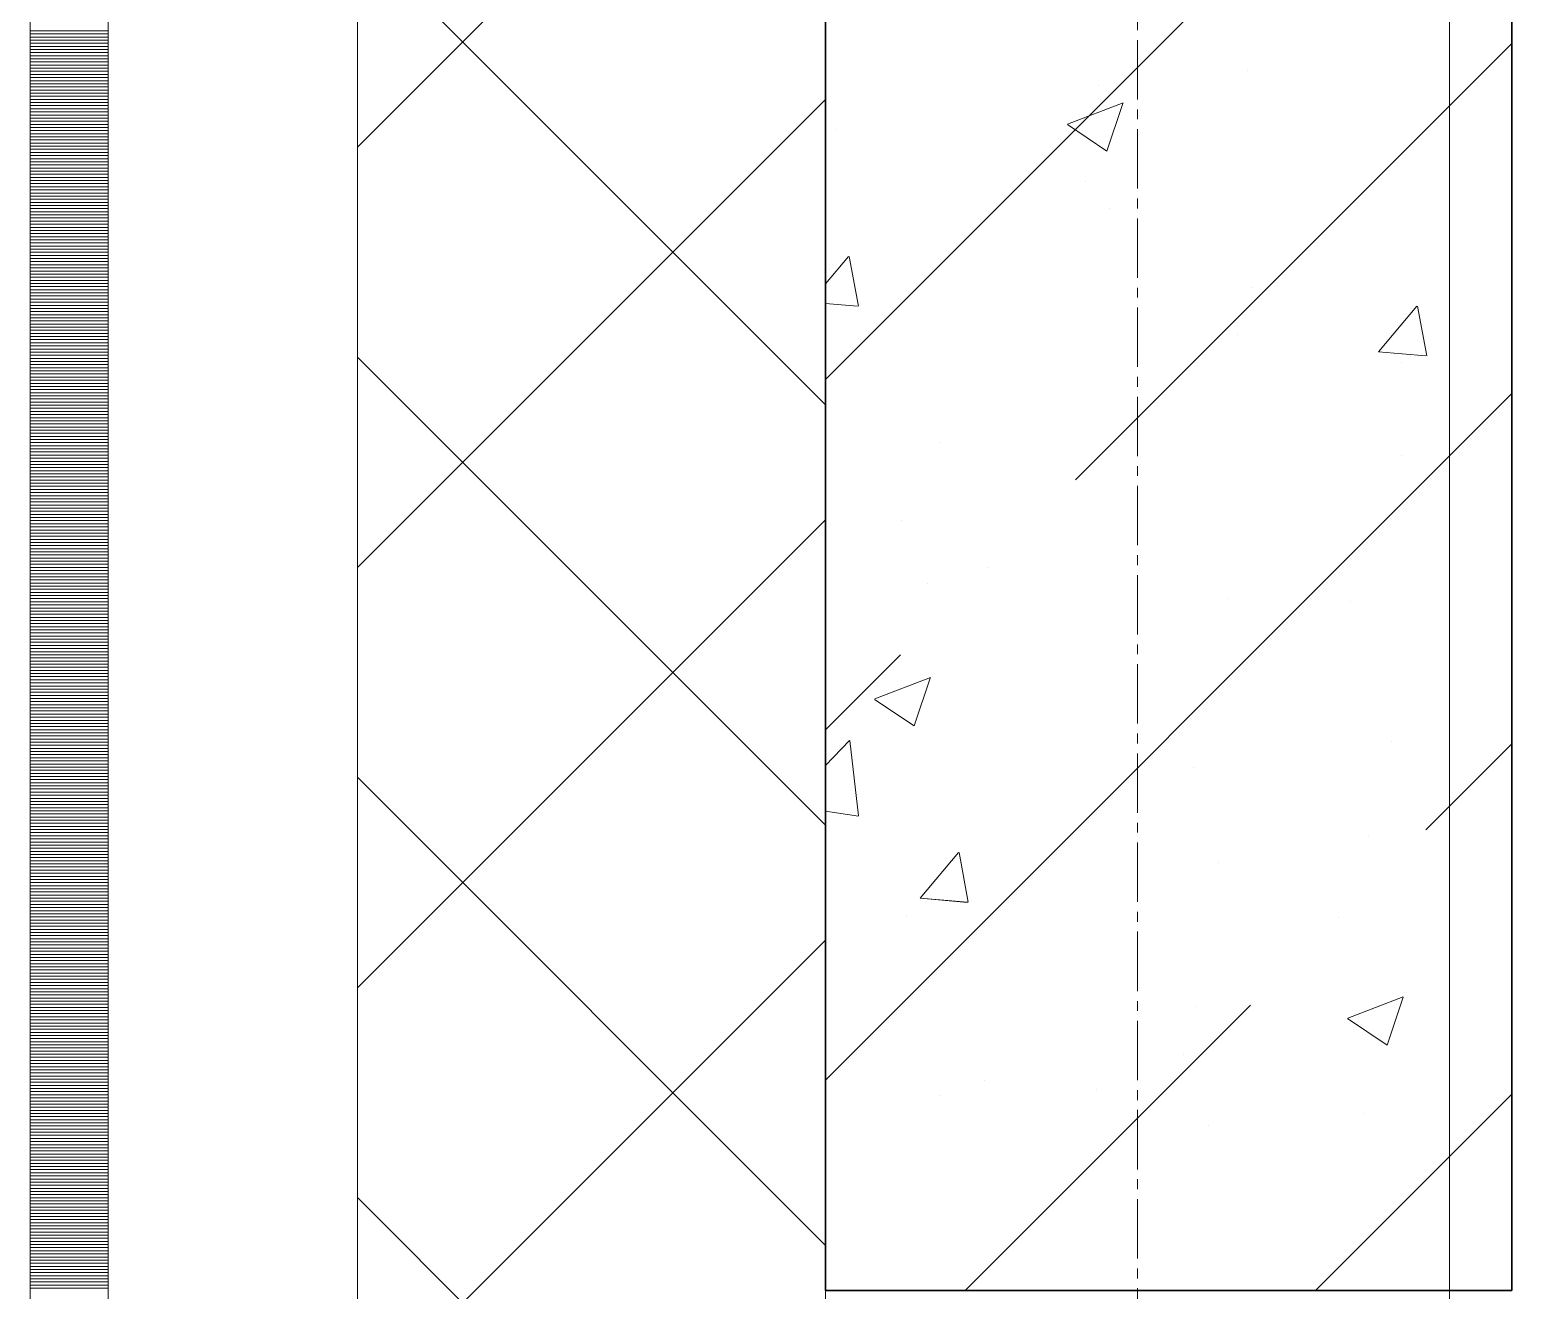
# Model space of a CAD drawing. Header units: millimetres. Extents: x 470010 to 1231400, y -134005 to 421770.
# Drawn here: x 672518.6 to 673000, y -34911.4 to -34507.3 of the extents above; entities that cross this region are included whole.
import ezdxf
from ezdxf.enums import TextEntityAlignment as Align

# ---------------------------------------------------------------- set-up
doc = ezdxf.new("R2010")
doc.units = ezdxf.units.MM
for name, pattern in [('CENTER2', [28.575, 19.05, -3.175, 3.175, -3.175]), ('DASHED', [19.05, 12.7, -6.35]), ('HIDDEN2', [4.7625, 3.175, -1.5875])]:
    doc.linetypes.add(name, pattern=pattern)
doc.layers.get('Defpoints').update_dxf_attribs({"color": 140})
doc.layers.add('АР_Делит', color=120, linetype='Continuous', lineweight=0, plot=False)
for name, color, linetype, lineweight in [('АР_Колонны', 70, 'Continuous', 30), ('АР_Стены ЖБ', 7, 'Continuous', 35), ('АР_Стены ПЕНОблок', 52, 'Continuous', 20), ('АР_Тонкая', 254, 'Continuous', 5), ('АР_Утеплитель', 31, 'Continuous', 0), ('АР_Штриховка', 8, 'Continuous', 0)]:
    doc.layers.add(name, color=color, linetype=linetype, lineweight=lineweight)
doc.layers.add('РД_Оси_100', color=7, linetype='Continuous', lineweight=0, true_color=0x525252)
doc.styles.add('style1', font='ARIALN.TTF')

# ---------------------------------------------------------------- blocks, each defined once
blk = doc.blocks.new('СОШ_2200_АР_ОСИ_М100_28.05.24')
at = {"layer": 'АР_Делит', "color": 251, "linetype": 'DASHED', "true_color": 0x636466}
blk.add_lwpolyline([(114955, 135155), (114955, -355), (93595.036, -355), (93595.036, 13855), (94145, 13855), (94145, 68320), (66055, 68320), (66055, 13857.73), (83455, 13857.73), (83455, -355), (45245, -355), (45245, 13145), (44695, 13145), (44695, 26755), (45245, 26755), (45245, 68320), (20455, 68320), (20455, 26755), (27955, 26755), (27955, 13145), (-355, 13145), (-355, 100855)], dxfattribs=at)
at = {"layer": 'РД_Оси_100', "color": 251, "linetype": 'CENTER2', "true_color": 0x636466}
blk.add_line((0, -6155), (0, 139938.679), dxfattribs=at)
blk = doc.blocks.new('A$C9108343f')
at = {"layer": 'АР_Колонны', "color": 18, "linetype": 'HIDDEN2', "lineweight": 25, "true_color": 0x000000}
for p, q in [((7054.96, 65455), (7054.96, 66355)), ((7274.96, 66355), (7274.96, 65455)), ((7274.96, 65455), (7054.96, 65455))]:
    blk.add_line(p, q, dxfattribs=at)
at = {"layer": 'АР_Колонны', "color": 18, "linetype": 'Continuous', "lineweight": 15, "true_color": 0x000000}
for p, q in [((7054.96, 66355), (7054.96, 65455)), ((7054.96, 66355), (7054.96, 65455)), ((7274.96, 65455), (7274.96, 66355)), ((7274.96, 65455), (7274.96, 66355)), ((7054.96, 65455), (7274.96, 65455)), ((7054.96, 65455), (7274.96, 65455))]:
    blk.add_line(p, q, dxfattribs=at)
at = {"layer": 'АР_Стены ЖБ', "color": 18, "linetype": 'Continuous', "lineweight": 30, "true_color": 0x000000}
for p, q in [((7054.96, 66355), (7054.96, 65455)), ((7274.96, 65455), (7274.96, 66355)), ((7054.96, 65455), (7274.96, 65455))]:
    blk.add_line(p, q, dxfattribs=at)
at = {"layer": 'АР_Стены ПЕНОблок', "color": 18, "linetype": 'Continuous', "lineweight": 20, "true_color": 0x000000}
for p, q in [((7054.96, 97555), (7054.96, 21355)), ((7254.96, 21355), (7254.96, 97555))]:
    blk.add_line(p, q, dxfattribs=at)
at = {"layer": 'АР_Тонкая', "color": 18, "linetype": 'Continuous', "lineweight": 5, "true_color": 0x000000}
for p, q in [((6799.96, 97555), (6799.96, 21355)), ((6824.96, 97555), (6824.96, 21355)), ((6824.96, 21355), (6824.96, 97555)), ((6904.96, 21355), (6904.96, 97555))]:
    blk.add_line(p, q, dxfattribs=at)
at = {"layer": 'АР_Утеплитель', "color": 18, "linetype": 'Continuous', "lineweight": 0, "true_color": 0x000000}
for p, q in [((6904.96, 97555), (6904.96, 21355)), ((7054.96, 21355), (7054.96, 97555))]:
    blk.add_line(p, q, dxfattribs=at)
at = {"layer": 'АР_Штриховка', "color": 18, "linetype": 'Continuous', "lineweight": 0, "true_color": 0x000000}
for p, q in [((6904.96, 65821.46), (7054.96, 65971.46)), ((7054.96, 65738.89), (6904.96, 65888.89)), ((6799.96, 65858.75), (6824.96, 65858.75)), ((6799.96, 65857.75), (6824.96, 65857.75)), ((6799.96, 65856.75), (6824.96, 65856.75)), ((6799.96, 65855.75), (6824.96, 65855.75)), ((6799.96, 65854.75), (6824.96, 65854.75)), ((6799.96, 65853.75), (6824.96, 65853.75)), ((6799.96, 65852.75), (6824.96, 65852.75)), ((6799.96, 65851.75), (6824.96, 65851.75)), ((6799.96, 65850.75), (6824.96, 65850.75)), ((6799.96, 65849.75), (6824.96, 65849.75)), ((6799.96, 65848.75), (6824.96, 65848.75)), ((6799.96, 65847.75), (6824.96, 65847.75)), ((6799.96, 65846.75), (6824.96, 65846.75)), ((6799.96, 65845.75), (6824.96, 65845.75)), ((6799.96, 65844.75), (6824.96, 65844.75)), ((6799.96, 65843.75), (6824.96, 65843.75)), ((6799.96, 65842.75), (6824.96, 65842.75)), ((7190.17, 65845.99), (7190.17, 65845.99)), ((6799.96, 65841.75), (6824.96, 65841.75)), ((6799.96, 65840.75), (6824.96, 65840.75)), ((6799.96, 65839.75), (6824.96, 65839.75)), ((6799.96, 65838.75), (6824.96, 65838.75)), ((6799.96, 65837.75), (6824.96, 65837.75)), ((7142.56, 65841.18), (7142.56, 65841.18)), ((6799.96, 65836.75), (6824.96, 65836.75)), ((6799.96, 65835.75), (6824.96, 65835.75)), ((6799.96, 65834.75), (6824.96, 65834.75)), ((6799.96, 65833.75), (6824.96, 65833.75)), ((6799.96, 65832.75), (6824.96, 65832.75)), ((6904.96, 65686.76), (7054.96, 65836.76)), ((7132.59, 65828.81), (7150.37, 65835.63)), ((7145.17, 65820.13), (7150.32, 65835.48)), ((6799.96, 65831.75), (6824.96, 65831.75)), ((6799.96, 65830.75), (6824.96, 65830.75)), ((6799.96, 65829.75), (6824.96, 65829.75)), ((6799.96, 65828.75), (6824.96, 65828.75)), ((6799.96, 65827.75), (6824.96, 65827.75)), ((7132.52, 65828.66), (7145.16, 65820.14)), ((6799.96, 65826.75), (6824.96, 65826.75)), ((6799.96, 65825.75), (6824.96, 65825.75)), ((6799.96, 65824.75), (6824.96, 65824.75)), ((6799.96, 65823.75), (6824.96, 65823.75)), ((7058.25, 65826.95), (7058.25, 65826.95)), ((6799.96, 65822.75), (6824.96, 65822.75)), ((6799.96, 65821.75), (6824.96, 65821.75)), ((6799.96, 65820.75), (6824.96, 65820.75)), ((6799.96, 65819.75), (6824.96, 65819.75)), ((6799.96, 65818.75), (6824.96, 65818.75)), ((6799.96, 65817.75), (6824.96, 65817.75)), ((6799.96, 65816.75), (6824.96, 65816.75)), ((6799.96, 65815.75), (6824.96, 65815.75)), ((6799.96, 65814.75), (6824.96, 65814.75)), ((6799.96, 65813.75), (6824.96, 65813.75)), ((6799.96, 65812.75), (6824.96, 65812.75)), ((6799.96, 65811.75), (6824.96, 65811.75)), ((6799.96, 65810.75), (6824.96, 65810.75)), ((6799.96, 65809.75), (6824.96, 65809.75)), ((6799.96, 65808.75), (6824.96, 65808.75)), ((7138.23, 65810.57), (7138.23, 65810.57)), ((6799.96, 65807.75), (6824.96, 65807.75)), ((6799.96, 65806.75), (6824.96, 65806.75)), ((6799.96, 65805.75), (6824.96, 65805.75)), ((6799.96, 65804.75), (6824.96, 65804.75)), ((6799.96, 65803.75), (6824.96, 65803.75)), ((6799.96, 65802.75), (6824.96, 65802.75)), ((6799.96, 65801.75), (6824.96, 65801.75)), ((6799.96, 65800.75), (6824.96, 65800.75)), ((6799.96, 65799.75), (6824.96, 65799.75)), ((6799.96, 65798.75), (6824.96, 65798.75)), ((7146.1, 65801.83), (7146.1, 65801.83)), ((6799.96, 65797.75), (6824.96, 65797.75)), ((6799.96, 65796.75), (6824.96, 65796.75)), ((6799.96, 65795.75), (6824.96, 65795.75)), ((6799.96, 65794.75), (6824.96, 65794.75)), ((6799.96, 65793.75), (6824.96, 65793.75)), ((6799.96, 65792.75), (6824.96, 65792.75)), ((6799.96, 65791.75), (6824.96, 65791.75)), ((6799.96, 65790.75), (6824.96, 65790.75)), ((6799.96, 65789.75), (6824.96, 65789.75)), ((6799.96, 65788.75), (6824.96, 65788.75)), ((6799.96, 65787.75), (6824.96, 65787.75)), ((6799.96, 65786.75), (6824.96, 65786.75)), ((6799.96, 65785.75), (6824.96, 65785.75)), ((6799.96, 65784.75), (6824.96, 65784.75)), ((7054.96, 65777.61), (7062.34, 65786.41)), ((7065.5, 65770.52), (7062.57, 65786.44)), ((6799.96, 65783.75), (6824.96, 65783.75)), ((6799.96, 65782.75), (6824.96, 65782.75)), ((6799.96, 65781.75), (6824.96, 65781.75)), ((6799.96, 65780.75), (6824.96, 65780.75)), ((6799.96, 65779.75), (6824.96, 65779.75)), ((7056.19, 65782.18), (7056.19, 65782.18)), ((6799.96, 65778.75), (6824.96, 65778.75)), ((6799.96, 65777.75), (6824.96, 65777.75)), ((6799.96, 65776.75), (6824.96, 65776.75)), ((6799.96, 65775.75), (6824.96, 65775.75)), ((6799.96, 65774.75), (6824.96, 65774.75)), ((7191.78, 65776.45), (7191.78, 65776.45)), ((6799.96, 65773.75), (6824.96, 65773.75)), ((6799.96, 65772.75), (6824.96, 65772.75)), ((6799.96, 65771.75), (6824.96, 65771.75)), ((6799.96, 65770.75), (6824.96, 65770.75)), ((7054.96, 65771.38), (7065.27, 65770.48)), ((7232.27, 65755.87), (7244.52, 65770.47)), ((7247.69, 65754.58), (7244.75, 65770.5)), ((6799.96, 65769.75), (6824.96, 65769.75)), ((6799.96, 65768.75), (6824.96, 65768.75)), ((6799.96, 65767.75), (6824.96, 65767.75)), ((6799.96, 65766.75), (6824.96, 65766.75)), ((6799.96, 65765.75), (6824.96, 65765.75)), ((6799.96, 65764.75), (6824.96, 65764.75)), ((6799.96, 65763.75), (6824.96, 65763.75)), ((6799.96, 65762.75), (6824.96, 65762.75)), ((6799.96, 65761.75), (6824.96, 65761.75)), ((6799.96, 65760.75), (6824.96, 65760.75)), ((7187.08, 65761.44), (7187.08, 65761.44)), ((6799.96, 65759.75), (6824.96, 65759.75)), ((6799.96, 65758.75), (6824.96, 65758.75)), ((6799.96, 65757.75), (6824.96, 65757.75)), ((6799.96, 65756.75), (6824.96, 65756.75)), ((6799.96, 65755.75), (6824.96, 65755.75)), ((7232.27, 65755.87), (7247.46, 65754.54)), ((6799.96, 65754.75), (6824.96, 65754.75)), ((6799.96, 65753.75), (6824.96, 65753.75)), ((6799.96, 65752.75), (6824.96, 65752.75)), ((6799.96, 65751.75), (6824.96, 65751.75)), ((6799.96, 65750.75), (6824.96, 65750.75)), ((7054.96, 65604.19), (6904.96, 65754.19)), ((7239.57, 65752.29), (7239.57, 65752.29)), ((6799.96, 65749.75), (6824.96, 65749.75)), ((6799.96, 65748.75), (6824.96, 65748.75)), ((6799.96, 65747.75), (6824.96, 65747.75)), ((6799.96, 65746.75), (6824.96, 65746.75)), ((6799.96, 65745.75), (6824.96, 65745.75)), ((6799.96, 65744.75), (6824.96, 65744.75)), ((6799.96, 65743.75), (6824.96, 65743.75)), ((6799.96, 65742.75), (6824.96, 65742.75)), ((6799.96, 65741.75), (6824.96, 65741.75)), ((7055.16, 65742.4), (7055.16, 65742.4)), ((6799.96, 65740.75), (6824.96, 65740.75)), ((6799.96, 65739.75), (6824.96, 65739.75)), ((6799.96, 65738.75), (6824.96, 65738.75)), ((6799.96, 65737.75), (6824.96, 65737.75)), ((6799.96, 65736.75), (6824.96, 65736.75)), ((6799.96, 65735.75), (6824.96, 65735.75)), ((6799.96, 65734.75), (6824.96, 65734.75)), ((6799.96, 65733.75), (6824.96, 65733.75)), ((6799.96, 65732.75), (6824.96, 65732.75)), ((6799.96, 65731.75), (6824.96, 65731.75)), ((6799.96, 65730.75), (6824.96, 65730.75)), ((6799.96, 65729.75), (6824.96, 65729.75)), ((6799.96, 65728.75), (6824.96, 65728.75)), ((6799.96, 65727.75), (6824.96, 65727.75)), ((6799.96, 65726.75), (6824.96, 65726.75)), ((7091.44, 65726.86), (7091.44, 65726.86)), ((6799.96, 65725.75), (6824.96, 65725.75)), ((6799.96, 65724.75), (6824.96, 65724.75)), ((6799.96, 65723.75), (6824.96, 65723.75)), ((6799.96, 65722.75), (6824.96, 65722.75)), ((6799.96, 65721.75), (6824.96, 65721.75)), ((7239.69, 65722.76), (7239.69, 65722.76)), ((6799.96, 65720.75), (6824.96, 65720.75)), ((6799.96, 65719.75), (6824.96, 65719.75)), ((6799.96, 65718.75), (6824.96, 65718.75)), ((6799.96, 65717.75), (6824.96, 65717.75)), ((6799.96, 65716.75), (6824.96, 65716.75)), ((6799.96, 65715.75), (6824.96, 65715.75)), ((6799.96, 65714.75), (6824.96, 65714.75)), ((6799.96, 65713.75), (6824.96, 65713.75)), ((6799.96, 65712.75), (6824.96, 65712.75)), ((6799.96, 65711.75), (6824.96, 65711.75)), ((6799.96, 65710.75), (6824.96, 65710.75)), ((6799.96, 65709.75), (6824.96, 65709.75)), ((6799.96, 65708.75), (6824.96, 65708.75)), ((6799.96, 65707.75), (6824.96, 65707.75)), ((6799.96, 65706.75), (6824.96, 65706.75)), ((6799.96, 65705.75), (6824.96, 65705.75)), ((6799.96, 65704.75), (6824.96, 65704.75)), ((6799.96, 65703.75), (6824.96, 65703.75)), ((6799.96, 65702.75), (6824.96, 65702.75)), ((6799.96, 65701.75), (6824.96, 65701.75)), ((6799.96, 65700.75), (6824.96, 65700.75)), ((6799.96, 65699.75), (6824.96, 65699.75)), ((6799.96, 65698.75), (6824.96, 65698.75)), ((6799.96, 65697.75), (6824.96, 65697.75)), ((6904.96, 65552.05), (7054.96, 65702.05)), ((7079.28, 65701.64), (7079.28, 65701.64)), ((6799.96, 65696.75), (6824.96, 65696.75)), ((6799.96, 65695.75), (6824.96, 65695.75)), ((6799.96, 65694.75), (6824.96, 65694.75)), ((6799.96, 65693.75), (6824.96, 65693.75)), ((6799.96, 65692.75), (6824.96, 65692.75)), ((6799.96, 65691.75), (6824.96, 65691.75)), ((6799.96, 65690.75), (6824.96, 65690.75)), ((6799.96, 65689.75), (6824.96, 65689.75)), ((6799.96, 65688.75), (6824.96, 65688.75)), ((6799.96, 65687.75), (6824.96, 65687.75)), ((6799.96, 65686.75), (6824.96, 65686.75)), ((6799.96, 65685.75), (6824.96, 65685.75)), ((6799.96, 65684.75), (6824.96, 65684.75)), ((6799.96, 65683.75), (6824.96, 65683.75)), ((6799.96, 65682.75), (6824.96, 65682.75)), ((6799.96, 65681.75), (6824.96, 65681.75)), ((6799.96, 65680.75), (6824.96, 65680.75)), ((6799.96, 65679.75), (6824.96, 65679.75)), ((6799.96, 65678.75), (6824.96, 65678.75)), ((7087.69, 65681.46), (7087.69, 65681.46)), ((6799.96, 65677.75), (6824.96, 65677.75)), ((6799.96, 65676.75), (6824.96, 65676.75)), ((6799.96, 65675.75), (6824.96, 65675.75)), ((6799.96, 65674.75), (6824.96, 65674.75)), ((6799.96, 65673.75), (6824.96, 65673.75)), ((7184, 65676.88), (7184, 65676.88)), ((7223.28, 65675.73), (7223.28, 65675.73)), ((6799.96, 65672.75), (6824.96, 65672.75)), ((6799.96, 65671.75), (6824.96, 65671.75)), ((6799.96, 65670.75), (6824.96, 65670.75)), ((6799.96, 65669.75), (6824.96, 65669.75)), ((6799.96, 65668.75), (6824.96, 65668.75)), ((6799.96, 65667.75), (6824.96, 65667.75)), ((6799.96, 65666.75), (6824.96, 65666.75)), ((6799.96, 65665.75), (6824.96, 65665.75)), ((6799.96, 65664.75), (6824.96, 65664.75)), ((6799.96, 65663.75), (6824.96, 65663.75)), ((6799.96, 65662.75), (6824.96, 65662.75)), ((6799.96, 65661.75), (6824.96, 65661.75)), ((6799.96, 65660.75), (6824.96, 65660.75)), ((6799.96, 65659.75), (6824.96, 65659.75)), ((6799.96, 65658.75), (6824.96, 65658.75)), ((6799.96, 65657.75), (6824.96, 65657.75)), ((6799.96, 65656.75), (6824.96, 65656.75)), ((6799.96, 65655.75), (6824.96, 65655.75)), ((6799.96, 65654.75), (6824.96, 65654.75)), ((6799.96, 65653.75), (6824.96, 65653.75)), ((6799.96, 65652.75), (6824.96, 65652.75)), ((6799.96, 65651.75), (6824.96, 65651.75)), ((6799.96, 65650.75), (6824.96, 65650.75)), ((6799.96, 65649.75), (6824.96, 65649.75)), ((7070.79, 65644.62), (7088.57, 65651.44)), ((7083.37, 65635.94), (7088.52, 65651.29)), ((6799.96, 65648.75), (6824.96, 65648.75)), ((6799.96, 65647.75), (6824.96, 65647.75)), ((6799.96, 65646.75), (6824.96, 65646.75)), ((6799.96, 65645.75), (6824.96, 65645.75)), ((6799.96, 65644.75), (6824.96, 65644.75)), ((6799.96, 65643.75), (6824.96, 65643.75)), ((6799.96, 65642.75), (6824.96, 65642.75)), ((6799.96, 65641.75), (6824.96, 65641.75)), ((6799.96, 65640.75), (6824.96, 65640.75)), ((7070.72, 65644.47), (7083.35, 65635.95)), ((6799.96, 65639.75), (6824.96, 65639.75)), ((6799.96, 65638.75), (6824.96, 65638.75)), ((6799.96, 65637.75), (6824.96, 65637.75)), ((6799.96, 65636.75), (6824.96, 65636.75)), ((6799.96, 65635.75), (6824.96, 65635.75)), ((6799.96, 65634.75), (6824.96, 65634.75)), ((6799.96, 65633.75), (6824.96, 65633.75)), ((6799.96, 65632.75), (6824.96, 65632.75)), ((6799.96, 65631.75), (6824.96, 65631.75)), ((6799.96, 65630.75), (6824.96, 65630.75)), ((7054.96, 65623.26), (7062.65, 65631.28)), ((7065.53, 65607.17), (7062.72, 65631.29)), ((7236.46, 65630.95), (7236.46, 65630.95)), ((6799.96, 65629.75), (6824.96, 65629.75)), ((6799.96, 65628.75), (6824.96, 65628.75)), ((6799.96, 65627.75), (6824.96, 65627.75)), ((6799.96, 65626.75), (6824.96, 65626.75)), ((6799.96, 65625.75), (6824.96, 65625.75)), ((6799.96, 65624.75), (6824.96, 65624.75)), ((6799.96, 65623.75), (6824.96, 65623.75)), ((6799.96, 65622.75), (6824.96, 65622.75)), ((6799.96, 65621.75), (6824.96, 65621.75)), ((6799.96, 65620.75), (6824.96, 65620.75)), ((7172.88, 65622.58), (7172.88, 65622.58)), ((6799.96, 65619.75), (6824.96, 65619.75)), ((6799.96, 65618.75), (6824.96, 65618.75)), ((6799.96, 65617.75), (6824.96, 65617.75)), ((6799.96, 65616.75), (6824.96, 65616.75)), ((7054.96, 65469.49), (6904.96, 65619.49)), ((6799.96, 65615.75), (6824.96, 65615.75)), ((6799.96, 65614.75), (6824.96, 65614.75)), ((6799.96, 65613.75), (6824.96, 65613.75)), ((6799.96, 65612.75), (6824.96, 65612.75)), ((6799.96, 65611.75), (6824.96, 65611.75)), ((6799.96, 65610.75), (6824.96, 65610.75)), ((6799.96, 65609.75), (6824.96, 65609.75)), ((6799.96, 65608.75), (6824.96, 65608.75)), ((6799.96, 65607.75), (6824.96, 65607.75)), ((6799.96, 65606.75), (6824.96, 65606.75)), ((7054.96, 65608.69), (7065.51, 65607.06)), ((6799.96, 65605.75), (6824.96, 65605.75)), ((6799.96, 65604.75), (6824.96, 65604.75)), ((6799.96, 65603.75), (6824.96, 65603.75)), ((6799.96, 65602.75), (6824.96, 65602.75)), ((6799.96, 65601.75), (6824.96, 65601.75)), ((6799.96, 65600.75), (6824.96, 65600.75)), ((6799.96, 65599.75), (6824.96, 65599.75)), ((6799.96, 65598.75), (6824.96, 65598.75)), ((6799.96, 65597.75), (6824.96, 65597.75)), ((6799.96, 65596.75), (6824.96, 65596.75)), ((7229.08, 65600.73), (7229.08, 65600.73)), ((6799.96, 65595.75), (6824.96, 65595.75)), ((6799.96, 65594.75), (6824.96, 65594.75)), ((6799.96, 65593.75), (6824.96, 65593.75)), ((6799.96, 65592.75), (6824.96, 65592.75)), ((6799.96, 65591.75), (6824.96, 65591.75)), ((7085.33, 65580.76), (7097.58, 65595.35)), ((7100.75, 65579.47), (7097.81, 65595.39)), ((7180.91, 65592.33), (7180.91, 65592.33)), ((6799.96, 65590.75), (6824.96, 65590.75)), ((6799.96, 65589.75), (6824.96, 65589.75)), ((6799.96, 65588.75), (6824.96, 65588.75)), ((6799.96, 65587.75), (6824.96, 65587.75)), ((6799.96, 65586.75), (6824.96, 65586.75)), ((6799.96, 65585.75), (6824.96, 65585.75)), ((6799.96, 65584.75), (6824.96, 65584.75)), ((6799.96, 65583.75), (6824.96, 65583.75)), ((6799.96, 65582.75), (6824.96, 65582.75)), ((6799.96, 65581.75), (6824.96, 65581.75)), ((6799.96, 65580.75), (6824.96, 65580.75)), ((6799.96, 65579.75), (6824.96, 65579.75)), ((6799.96, 65578.75), (6824.96, 65578.75)), ((6799.96, 65577.75), (6824.96, 65577.75)), ((7085.33, 65580.75), (7100.52, 65579.42)), ((6799.96, 65576.75), (6824.96, 65576.75)), ((6799.96, 65575.75), (6824.96, 65575.75)), ((6799.96, 65574.75), (6824.96, 65574.75)), ((6799.96, 65573.75), (6824.96, 65573.75)), ((6799.96, 65572.75), (6824.96, 65572.75)), ((7080.95, 65575.31), (7080.95, 65575.31)), ((6799.96, 65571.75), (6824.96, 65571.75)), ((6799.96, 65570.75), (6824.96, 65570.75)), ((6799.96, 65569.75), (6824.96, 65569.75)), ((6799.96, 65568.75), (6824.96, 65568.75)), ((6799.96, 65567.75), (6824.96, 65567.75)), ((6799.96, 65566.75), (6824.96, 65566.75)), ((6799.96, 65565.75), (6824.96, 65565.75)), ((6799.96, 65564.75), (6824.96, 65564.75)), ((6799.96, 65563.75), (6824.96, 65563.75)), ((6904.96, 65417.35), (7054.96, 65567.35)), ((6799.96, 65562.75), (6824.96, 65562.75)), ((6799.96, 65561.75), (6824.96, 65561.75)), ((6799.96, 65560.75), (6824.96, 65560.75)), ((6799.96, 65559.75), (6824.96, 65559.75)), ((6799.96, 65558.75), (6824.96, 65558.75)), ((6799.96, 65557.75), (6824.96, 65557.75)), ((6799.96, 65556.75), (6824.96, 65556.75)), ((6799.96, 65555.75), (6824.96, 65555.75)), ((6799.96, 65554.75), (6824.96, 65554.75)), ((6799.96, 65553.75), (6824.96, 65553.75)), ((6799.96, 65552.75), (6824.96, 65552.75)), ((6799.96, 65551.75), (6824.96, 65551.75)), ((6799.96, 65550.75), (6824.96, 65550.75)), ((6799.96, 65549.75), (6824.96, 65549.75)), ((6799.96, 65548.75), (6824.96, 65548.75)), ((7222.4, 65542.35), (7240.19, 65549.18)), ((7234.98, 65533.68), (7240.13, 65549.03)), ((6799.96, 65547.75), (6824.96, 65547.75)), ((6799.96, 65546.75), (6824.96, 65546.75)), ((6799.96, 65545.75), (6824.96, 65545.75)), ((6799.96, 65544.75), (6824.96, 65544.75)), ((6799.96, 65543.75), (6824.96, 65543.75)), ((7173.82, 65545.94), (7173.82, 65545.94)), ((6799.96, 65542.75), (6824.96, 65542.75)), ((6799.96, 65541.75), (6824.96, 65541.75)), ((6799.96, 65540.75), (6824.96, 65540.75)), ((6799.96, 65539.75), (6824.96, 65539.75)), ((6799.96, 65538.75), (6824.96, 65538.75)), ((7222.33, 65542.2), (7234.97, 65533.68)), ((6799.96, 65537.75), (6824.96, 65537.75)), ((6799.96, 65536.75), (6824.96, 65536.75)), ((6799.96, 65535.75), (6824.96, 65535.75)), ((6799.96, 65534.75), (6824.96, 65534.75)), ((6799.96, 65533.75), (6824.96, 65533.75)), ((6799.96, 65532.75), (6824.96, 65532.75)), ((6799.96, 65531.75), (6824.96, 65531.75)), ((6799.96, 65530.75), (6824.96, 65530.75)), ((6799.96, 65529.75), (6824.96, 65529.75)), ((7169.64, 65530.77), (7169.64, 65530.77)), ((6799.96, 65528.75), (6824.96, 65528.75)), ((6799.96, 65527.75), (6824.96, 65527.75)), ((6799.96, 65526.75), (6824.96, 65526.75)), ((6799.96, 65525.75), (6824.96, 65525.75)), ((6799.96, 65524.75), (6824.96, 65524.75)), ((6799.96, 65523.75), (6824.96, 65523.75)), ((6799.96, 65522.75), (6824.96, 65522.75)), ((6799.96, 65521.75), (6824.96, 65521.75)), ((6799.96, 65520.75), (6824.96, 65520.75)), ((6799.96, 65519.75), (6824.96, 65519.75)), ((7106.06, 65522.4), (7106.06, 65522.4)), ((7141.82, 65519.54), (7141.82, 65519.54)), ((6799.96, 65518.75), (6824.96, 65518.75)), ((6799.96, 65517.75), (6824.96, 65517.75)), ((6799.96, 65516.75), (6824.96, 65516.75)), ((6799.96, 65515.75), (6824.96, 65515.75)), ((6799.96, 65514.75), (6824.96, 65514.75)), ((7091.79, 65517.55), (7091.79, 65517.55)), ((6799.96, 65513.75), (6824.96, 65513.75)), ((6799.96, 65512.75), (6824.96, 65512.75)), ((6799.96, 65511.75), (6824.96, 65511.75)), ((6799.96, 65510.75), (6824.96, 65510.75)), ((7227.38, 65511.82), (7227.38, 65511.82)), ((6799.96, 65509.75), (6824.96, 65509.75)), ((6799.96, 65508.75), (6824.96, 65508.75)), ((6799.96, 65507.75), (6824.96, 65507.75)), ((6799.96, 65506.75), (6824.96, 65506.75)), ((6799.96, 65505.75), (6824.96, 65505.75)), ((7177.82, 65507.77), (7177.82, 65507.77)), ((6799.96, 65504.75), (6824.96, 65504.75)), ((6799.96, 65503.75), (6824.96, 65503.75)), ((6799.96, 65502.75), (6824.96, 65502.75)), ((6799.96, 65501.75), (6824.96, 65501.75)), ((6799.96, 65500.75), (6824.96, 65500.75)), ((6799.96, 65499.75), (6824.96, 65499.75)), ((6799.96, 65498.75), (6824.96, 65498.75)), ((6799.96, 65497.75), (6824.96, 65497.75)), ((6799.96, 65496.75), (6824.96, 65496.75)), ((6799.96, 65495.75), (6824.96, 65495.75)), ((6799.96, 65494.75), (6824.96, 65494.75)), ((6799.96, 65493.75), (6824.96, 65493.75)), ((6799.96, 65492.75), (6824.96, 65492.75)), ((6799.96, 65491.75), (6824.96, 65491.75)), ((6799.96, 65490.75), (6824.96, 65490.75)), ((6799.96, 65489.75), (6824.96, 65489.75)), ((6799.96, 65488.75), (6824.96, 65488.75)), ((6799.96, 65487.75), (6824.96, 65487.75)), ((6799.96, 65486.75), (6824.96, 65486.75)), ((6799.96, 65485.75), (6824.96, 65485.75)), ((6799.96, 65484.75), (6824.96, 65484.75)), ((6799.96, 65483.75), (6824.96, 65483.75)), ((6799.96, 65482.75), (6824.96, 65482.75)), ((6799.96, 65481.75), (6824.96, 65481.75)), ((7054.96, 65334.78), (6904.96, 65484.78)), ((6799.96, 65480.75), (6824.96, 65480.75)), ((6799.96, 65479.75), (6824.96, 65479.75)), ((6799.96, 65478.75), (6824.96, 65478.75)), ((6799.96, 65477.75), (6824.96, 65477.75)), ((6799.96, 65476.75), (6824.96, 65476.75)), ((6799.96, 65475.75), (6824.96, 65475.75)), ((6799.96, 65474.75), (6824.96, 65474.75)), ((6799.96, 65473.75), (6824.96, 65473.75)), ((6799.96, 65472.75), (6824.96, 65472.75)), ((6799.96, 65471.75), (6824.96, 65471.75)), ((6799.96, 65470.75), (6824.96, 65470.75)), ((6799.96, 65469.75), (6824.96, 65469.75)), ((6799.96, 65468.75), (6824.96, 65468.75)), ((6799.96, 65467.75), (6824.96, 65467.75)), ((6799.96, 65466.75), (6824.96, 65466.75)), ((6799.96, 65465.75), (6824.96, 65465.75)), ((6799.96, 65464.75), (6824.96, 65464.75)), ((6799.96, 65463.75), (6824.96, 65463.75)), ((6799.96, 65462.75), (6824.96, 65462.75)), ((6799.96, 65461.75), (6824.96, 65461.75)), ((6799.96, 65460.75), (6824.96, 65460.75)), ((6799.96, 65459.75), (6824.96, 65459.75)), ((6799.96, 65458.75), (6824.96, 65458.75)), ((6799.96, 65457.75), (6824.96, 65457.75)), ((6799.96, 65456.75), (6824.96, 65456.75)), ((6799.96, 65455.75), (6824.96, 65455.75))]:
    blk.add_line(p, q, dxfattribs=at)
at = {"layer": 'АР_Штриховка', "color": 18, "linetype": 'Continuous', "lineweight": 5, "true_color": 0x000000}
for p, q in [((7054.96, 65746.95), (7274.96, 65966.95)), ((7135.12, 65714.86), (7274.96, 65854.7)), ((7054.96, 65522.45), (7274.96, 65742.45)), ((7107.05, 65686.8), (7107.05, 65686.8)), ((7054.96, 65634.7), (7078.99, 65658.73)), ((7247.37, 65602.61), (7274.96, 65630.19)), ((7219.31, 65574.54), (7219.31, 65574.54)), ((7099.76, 65455), (7191.24, 65546.48)), ((7212.02, 65455), (7274.96, 65517.94))]:
    blk.add_line(p, q, dxfattribs=at)
at = {"layer": 'РД_Оси_100'}
blk.add_blockref('СОШ_2200_АР_ОСИ_М100_28.05.24', (7154.96, 6755), dxfattribs=at)
at = {"layer": 'Defpoints', "color": 18, "true_color": 0x000000, "style": 'style1'}
for p in [(143949.34, 316089.12), (143974.98, 281639.5), (143890.4, 273244.71), (143839.99, 264276.81), (143967.75, 254892.38), (12251.96, 104178.14), (12382.58, 96023.14)]:
    blk.add_attdef('АР-ПОМЕЩЕНИЕ:НАИМЕНОВАНИЕ', text='', height=100, dxfattribs=at).set_placement(p, align=Align.MIDDLE)
at = {"layer": 'Defpoints', "color": 18, "true_color": 0x000000, "style": 'style1', "flags": 8}
for p in [(143951.3, 279099.09), (143848.34, 269251.11), (143875.33, 260094.25), (144049.74, 250824.7), (163419.28, 238153.36), (155897.46, 237965.97), (183037.2, 237965.97), (143342.94, 237876.19)]:
    blk.add_attdef('АР-ПОМЕЩЕНИЕ:НАИМЕНОВАНИЕ', text='', height=100, dxfattribs=at).set_placement(p, align=Align.MIDDLE)

msp = doc.modelspace()

# ---------------------------------------------------------------- linework, layer by layer
at = {"layer": 'АР_Колонны', "color": 18, "linetype": 'HIDDEN2', "lineweight": 25, "true_color": 0x000000}
for p, q in [((672773.57, -34911.242), (672773.57, -34011.242)), ((672993.57, -34011.242), (672993.57, -34911.242)), ((672993.57, -34911.242), (672773.57, -34911.242))]:
    msp.add_line(p, q, dxfattribs=at)
at = {"layer": 'АР_Колонны', "color": 18, "linetype": 'Continuous', "lineweight": 15, "true_color": 0x000000}
for p, q in [((672773.57, -34011.242), (672773.57, -34911.242)), ((672773.57, -34011.242), (672773.57, -34911.242)), ((672993.57, -34911.242), (672993.57, -34011.242)), ((672993.57, -34911.242), (672993.57, -34011.242)), ((672773.57, -34911.242), (672993.57, -34911.242)), ((672773.57, -34911.242), (672993.57, -34911.242))]:
    msp.add_line(p, q, dxfattribs=at)
at = {"layer": 'АР_Стены ЖБ', "color": 18, "linetype": 'Continuous', "lineweight": 30, "true_color": 0x000000}
for p, q in [((672773.57, -34011.242), (672773.57, -34911.242)), ((672993.57, -34911.242), (672993.57, -34011.242)), ((672773.57, -34911.242), (672993.57, -34911.242))]:
    msp.add_line(p, q, dxfattribs=at)
at = {"layer": 'АР_Стены ПЕНОблок', "color": 18, "linetype": 'Continuous', "lineweight": 20, "true_color": 0x000000}
for p, q in [((672773.57, -2811.242), (672773.57, -79011.242)), ((672973.57, -79011.242), (672973.57, -2811.242))]:
    msp.add_line(p, q, dxfattribs=at)
at = {"layer": 'АР_Тонкая', "color": 18, "linetype": 'Continuous', "lineweight": 5, "true_color": 0x000000}
for p, q in [((672518.57, -2811.242), (672518.57, -79011.242)), ((672543.57, -2811.242), (672543.57, -79011.242)), ((672543.57, -79011.242), (672543.57, -2811.242)), ((672623.57, -79011.242), (672623.57, -2811.242))]:
    msp.add_line(p, q, dxfattribs=at)
at = {"layer": 'АР_Утеплитель', "color": 18, "linetype": 'Continuous', "lineweight": 0, "true_color": 0x000000}
for p, q in [((672623.57, -2811.242), (672623.57, -79011.242)), ((672773.57, -79011.242), (672773.57, -2811.242))]:
    msp.add_line(p, q, dxfattribs=at)
at = {"layer": 'АР_Штриховка', "color": 18, "linetype": 'Continuous', "lineweight": 0, "true_color": 0x000000}
for p, q in [((672623.57, -34544.782), (672773.57, -34394.782)), ((672773.57, -34627.348), (672623.57, -34477.348)), ((672518.57, -34507.492), (672543.57, -34507.492)), ((672518.57, -34508.492), (672543.57, -34508.492)), ((672518.57, -34509.492), (672543.57, -34509.492)), ((672518.57, -34510.492), (672543.57, -34510.492)), ((672518.57, -34511.492), (672543.57, -34511.492)), ((672518.57, -34512.492), (672543.57, -34512.492)), ((672518.57, -34513.492), (672543.57, -34513.492)), ((672518.57, -34514.492), (672543.57, -34514.492)), ((672518.57, -34515.492), (672543.57, -34515.492)), ((672518.57, -34516.492), (672543.57, -34516.492)), ((672518.57, -34517.492), (672543.57, -34517.492)), ((672518.57, -34518.492), (672543.57, -34518.492)), ((672518.57, -34519.492), (672543.57, -34519.492)), ((672518.57, -34520.492), (672543.57, -34520.492)), ((672518.57, -34521.492), (672543.57, -34521.492)), ((672518.57, -34522.492), (672543.57, -34522.492)), ((672518.57, -34523.492), (672543.57, -34523.492)), ((672518.57, -34524.492), (672543.57, -34524.492)), ((672518.57, -34525.492), (672543.57, -34525.492)), ((672518.57, -34526.492), (672543.57, -34526.492)), ((672518.57, -34527.492), (672543.57, -34527.492)), ((672518.57, -34528.492), (672543.57, -34528.492)), ((672518.57, -34529.492), (672543.57, -34529.492)), ((672518.57, -34530.492), (672543.57, -34530.492)), ((672518.57, -34531.492), (672543.57, -34531.492)), ((672623.57, -34679.485), (672773.57, -34529.485)), ((672851.201, -34537.437), (672868.986, -34530.61)), ((672863.783, -34546.111), (672868.933, -34530.762)), ((672518.57, -34532.492), (672543.57, -34532.492)), ((672518.57, -34533.492), (672543.57, -34533.492)), ((672518.57, -34534.492), (672543.57, -34534.492)), ((672518.57, -34535.492), (672543.57, -34535.492)), ((672518.57, -34536.492), (672543.57, -34536.492)), ((672518.57, -34537.492), (672543.57, -34537.492)), ((672518.57, -34538.492), (672543.57, -34538.492)), ((672518.57, -34539.492), (672543.57, -34539.492)), ((672518.57, -34540.492), (672543.57, -34540.492)), ((672851.134, -34537.584), (672863.769, -34546.107)), ((672518.57, -34541.492), (672543.57, -34541.492)), ((672518.57, -34542.492), (672543.57, -34542.492)), ((672518.57, -34543.492), (672543.57, -34543.492)), ((672518.57, -34544.492), (672543.57, -34544.492)), ((672518.57, -34545.492), (672543.57, -34545.492)), ((672518.57, -34546.492), (672543.57, -34546.492)), ((672518.57, -34547.492), (672543.57, -34547.492)), ((672518.57, -34548.492), (672543.57, -34548.492)), ((672518.57, -34549.492), (672543.57, -34549.492)), ((672518.57, -34550.492), (672543.57, -34550.492)), ((672518.57, -34551.492), (672543.57, -34551.492)), ((672518.57, -34552.492), (672543.57, -34552.492)), ((672518.57, -34553.492), (672543.57, -34553.492)), ((672518.57, -34554.492), (672543.57, -34554.492)), ((672518.57, -34555.492), (672543.57, -34555.492)), ((672518.57, -34556.492), (672543.57, -34556.492)), ((672518.57, -34557.492), (672543.57, -34557.492)), ((672518.57, -34558.492), (672543.57, -34558.492)), ((672518.57, -34559.492), (672543.57, -34559.492)), ((672518.57, -34560.492), (672543.57, -34560.492)), ((672518.57, -34561.492), (672543.57, -34561.492)), ((672518.57, -34562.492), (672543.57, -34562.492)), ((672518.57, -34563.492), (672543.57, -34563.492)), ((672518.57, -34564.492), (672543.57, -34564.492)), ((672518.57, -34565.492), (672543.57, -34565.492)), ((672518.57, -34566.492), (672543.57, -34566.492)), ((672518.57, -34567.492), (672543.57, -34567.492)), ((672518.57, -34568.492), (672543.57, -34568.492)), ((672518.57, -34569.492), (672543.57, -34569.492)), ((672518.57, -34570.492), (672543.57, -34570.492)), ((672518.57, -34571.492), (672543.57, -34571.492)), ((672518.57, -34572.492), (672543.57, -34572.492)), ((672518.57, -34573.492), (672543.57, -34573.492)), ((672518.57, -34574.492), (672543.57, -34574.492)), ((672518.57, -34575.492), (672543.57, -34575.492)), ((672518.57, -34576.492), (672543.57, -34576.492)), ((672518.57, -34577.492), (672543.57, -34577.492)), ((672518.57, -34578.492), (672543.57, -34578.492)), ((672518.57, -34579.492), (672543.57, -34579.492)), ((672518.57, -34580.492), (672543.57, -34580.492)), ((672518.57, -34581.492), (672543.57, -34581.492)), ((672518.57, -34582.492), (672543.57, -34582.492)), ((672518.57, -34583.492), (672543.57, -34583.492)), ((672518.57, -34584.492), (672543.57, -34584.492)), ((672773.57, -34588.629), (672780.948, -34579.837)), ((672784.117, -34595.72), (672781.18, -34579.798)), ((672518.57, -34585.492), (672543.57, -34585.492)), ((672518.57, -34586.492), (672543.57, -34586.492)), ((672518.57, -34587.492), (672543.57, -34587.492)), ((672518.57, -34588.492), (672543.57, -34588.492)), ((672518.57, -34589.492), (672543.57, -34589.492)), ((672518.57, -34590.492), (672543.57, -34590.492)), ((672518.57, -34591.492), (672543.57, -34591.492)), ((672518.57, -34592.492), (672543.57, -34592.492)), ((672518.57, -34593.492), (672543.57, -34593.492)), ((672518.57, -34594.492), (672543.57, -34594.492)), ((672518.57, -34595.492), (672543.57, -34595.492)), ((672518.57, -34596.492), (672543.57, -34596.492)), ((672518.57, -34597.492), (672543.57, -34597.492)), ((672518.57, -34598.492), (672543.57, -34598.492)), ((672773.57, -34594.86), (672783.884, -34595.763)), ((672950.887, -34610.369), (672963.132, -34595.776)), ((672966.301, -34611.659), (672963.364, -34595.738)), ((672518.57, -34599.492), (672543.57, -34599.492)), ((672518.57, -34600.492), (672543.57, -34600.492)), ((672518.57, -34601.492), (672543.57, -34601.492)), ((672518.57, -34602.492), (672543.57, -34602.492)), ((672518.57, -34603.492), (672543.57, -34603.492)), ((672518.57, -34604.492), (672543.57, -34604.492)), ((672518.57, -34605.492), (672543.57, -34605.492)), ((672518.57, -34606.492), (672543.57, -34606.492)), ((672518.57, -34607.492), (672543.57, -34607.492)), ((672518.57, -34608.492), (672543.57, -34608.492)), ((672518.57, -34609.492), (672543.57, -34609.492)), ((672518.57, -34610.492), (672543.57, -34610.492)), ((672518.57, -34611.492), (672543.57, -34611.492)), ((672518.57, -34612.492), (672543.57, -34612.492)), ((672773.57, -34762.052), (672623.57, -34612.052)), ((672950.887, -34610.373), (672966.069, -34611.702)), ((672518.57, -34613.492), (672543.57, -34613.492)), ((672518.57, -34614.492), (672543.57, -34614.492)), ((672518.57, -34615.492), (672543.57, -34615.492)), ((672518.57, -34616.492), (672543.57, -34616.492)), ((672518.57, -34617.492), (672543.57, -34617.492)), ((672518.57, -34618.492), (672543.57, -34618.492)), ((672518.57, -34619.492), (672543.57, -34619.492)), ((672518.57, -34620.492), (672543.57, -34620.492)), ((672518.57, -34621.492), (672543.57, -34621.492)), ((672518.57, -34622.492), (672543.57, -34622.492)), ((672518.57, -34623.492), (672543.57, -34623.492)), ((672518.57, -34624.492), (672543.57, -34624.492)), ((672518.57, -34625.492), (672543.57, -34625.492)), ((672518.57, -34626.492), (672543.57, -34626.492)), ((672518.57, -34627.492), (672543.57, -34627.492)), ((672518.57, -34628.492), (672543.57, -34628.492)), ((672518.57, -34629.492), (672543.57, -34629.492)), ((672518.57, -34630.492), (672543.57, -34630.492)), ((672518.57, -34631.492), (672543.57, -34631.492)), ((672518.57, -34632.492), (672543.57, -34632.492)), ((672518.57, -34633.492), (672543.57, -34633.492)), ((672518.57, -34634.492), (672543.57, -34634.492)), ((672518.57, -34635.492), (672543.57, -34635.492)), ((672518.57, -34636.492), (672543.57, -34636.492)), ((672518.57, -34637.492), (672543.57, -34637.492)), ((672518.57, -34638.492), (672543.57, -34638.492)), ((672518.57, -34639.492), (672543.57, -34639.492)), ((672518.57, -34640.492), (672543.57, -34640.492)), ((672518.57, -34641.492), (672543.57, -34641.492)), ((672518.57, -34642.492), (672543.57, -34642.492)), ((672518.57, -34643.492), (672543.57, -34643.492)), ((672518.57, -34644.492), (672543.57, -34644.492)), ((672518.57, -34645.492), (672543.57, -34645.492)), ((672518.57, -34646.492), (672543.57, -34646.492)), ((672518.57, -34647.492), (672543.57, -34647.492)), ((672518.57, -34648.492), (672543.57, -34648.492)), ((672518.57, -34649.492), (672543.57, -34649.492)), ((672518.57, -34650.492), (672543.57, -34650.492)), ((672518.57, -34651.492), (672543.57, -34651.492)), ((672518.57, -34652.492), (672543.57, -34652.492)), ((672518.57, -34653.492), (672543.57, -34653.492)), ((672518.57, -34654.492), (672543.57, -34654.492)), ((672518.57, -34655.492), (672543.57, -34655.492)), ((672518.57, -34656.492), (672543.57, -34656.492)), ((672518.57, -34657.492), (672543.57, -34657.492)), ((672518.57, -34658.492), (672543.57, -34658.492)), ((672518.57, -34659.492), (672543.57, -34659.492)), ((672518.57, -34660.492), (672543.57, -34660.492)), ((672518.57, -34661.492), (672543.57, -34661.492)), ((672518.57, -34662.492), (672543.57, -34662.492)), ((672518.57, -34663.492), (672543.57, -34663.492)), ((672518.57, -34664.492), (672543.57, -34664.492)), ((672518.57, -34665.492), (672543.57, -34665.492)), ((672623.57, -34814.189), (672773.57, -34664.189)), ((672518.57, -34666.492), (672543.57, -34666.492)), ((672518.57, -34667.492), (672543.57, -34667.492)), ((672518.57, -34668.492), (672543.57, -34668.492)), ((672518.57, -34669.492), (672543.57, -34669.492)), ((672518.57, -34670.492), (672543.57, -34670.492)), ((672518.57, -34671.492), (672543.57, -34671.492)), ((672518.57, -34672.492), (672543.57, -34672.492)), ((672518.57, -34673.492), (672543.57, -34673.492)), ((672518.57, -34674.492), (672543.57, -34674.492)), ((672518.57, -34675.492), (672543.57, -34675.492)), ((672518.57, -34676.492), (672543.57, -34676.492)), ((672518.57, -34677.492), (672543.57, -34677.492)), ((672518.57, -34678.492), (672543.57, -34678.492)), ((672518.57, -34679.492), (672543.57, -34679.492)), ((672518.57, -34680.492), (672543.57, -34680.492)), ((672518.57, -34681.492), (672543.57, -34681.492)), ((672518.57, -34682.492), (672543.57, -34682.492)), ((672518.57, -34683.492), (672543.57, -34683.492)), ((672518.57, -34684.492), (672543.57, -34684.492)), ((672518.57, -34685.492), (672543.57, -34685.492)), ((672518.57, -34686.492), (672543.57, -34686.492)), ((672518.57, -34687.492), (672543.57, -34687.492)), ((672518.57, -34688.492), (672543.57, -34688.492)), ((672518.57, -34689.492), (672543.57, -34689.492)), ((672518.57, -34690.492), (672543.57, -34690.492)), ((672518.57, -34691.492), (672543.57, -34691.492)), ((672518.57, -34692.492), (672543.57, -34692.492)), ((672518.57, -34693.492), (672543.57, -34693.492)), ((672518.57, -34694.492), (672543.57, -34694.492)), ((672518.57, -34695.492), (672543.57, -34695.492)), ((672518.57, -34696.492), (672543.57, -34696.492)), ((672518.57, -34697.492), (672543.57, -34697.492)), ((672518.57, -34698.492), (672543.57, -34698.492)), ((672518.57, -34699.492), (672543.57, -34699.492)), ((672518.57, -34700.492), (672543.57, -34700.492)), ((672518.57, -34701.492), (672543.57, -34701.492)), ((672518.57, -34702.492), (672543.57, -34702.492)), ((672518.57, -34703.492), (672543.57, -34703.492)), ((672518.57, -34704.492), (672543.57, -34704.492)), ((672518.57, -34705.492), (672543.57, -34705.492)), ((672518.57, -34706.492), (672543.57, -34706.492)), ((672518.57, -34707.492), (672543.57, -34707.492)), ((672518.57, -34708.492), (672543.57, -34708.492)), ((672518.57, -34709.492), (672543.57, -34709.492)), ((672518.57, -34710.492), (672543.57, -34710.492)), ((672518.57, -34711.492), (672543.57, -34711.492)), ((672518.57, -34712.492), (672543.57, -34712.492)), ((672518.57, -34713.492), (672543.57, -34713.492)), ((672518.57, -34714.492), (672543.57, -34714.492)), ((672518.57, -34715.492), (672543.57, -34715.492)), ((672518.57, -34716.492), (672543.57, -34716.492)), ((672518.57, -34717.492), (672543.57, -34717.492)), ((672518.57, -34718.492), (672543.57, -34718.492)), ((672789.399, -34721.625), (672807.184, -34714.798)), ((672801.981, -34730.299), (672807.131, -34714.95)), ((672518.57, -34719.492), (672543.57, -34719.492)), ((672518.57, -34720.492), (672543.57, -34720.492)), ((672518.57, -34721.492), (672543.57, -34721.492)), ((672518.57, -34722.492), (672543.57, -34722.492)), ((672518.57, -34723.492), (672543.57, -34723.492)), ((672789.332, -34721.772), (672801.967, -34730.295)), ((672518.57, -34724.492), (672543.57, -34724.492)), ((672518.57, -34725.492), (672543.57, -34725.492)), ((672518.57, -34726.492), (672543.57, -34726.492)), ((672518.57, -34727.492), (672543.57, -34727.492)), ((672518.57, -34728.492), (672543.57, -34728.492)), ((672518.57, -34729.492), (672543.57, -34729.492)), ((672518.57, -34730.492), (672543.57, -34730.492)), ((672518.57, -34731.492), (672543.57, -34731.492)), ((672518.57, -34732.492), (672543.57, -34732.492)), ((672518.57, -34733.492), (672543.57, -34733.492)), ((672518.57, -34734.492), (672543.57, -34734.492)), ((672518.57, -34735.492), (672543.57, -34735.492)), ((672518.57, -34736.492), (672543.57, -34736.492)), ((672518.57, -34737.492), (672543.57, -34737.492)), ((672518.57, -34738.492), (672543.57, -34738.492)), ((672773.57, -34742.981), (672781.266, -34734.96)), ((672784.138, -34759.074), (672781.332, -34734.952)), ((672518.57, -34739.492), (672543.57, -34739.492)), ((672518.57, -34740.492), (672543.57, -34740.492)), ((672518.57, -34741.492), (672543.57, -34741.492)), ((672518.57, -34742.492), (672543.57, -34742.492)), ((672518.57, -34743.492), (672543.57, -34743.492)), ((672518.57, -34744.492), (672543.57, -34744.492)), ((672518.57, -34745.492), (672543.57, -34745.492)), ((672518.57, -34746.492), (672543.57, -34746.492)), ((672518.57, -34747.492), (672543.57, -34747.492)), ((672773.57, -34896.756), (672623.57, -34746.756)), ((672518.57, -34748.492), (672543.57, -34748.492)), ((672518.57, -34749.492), (672543.57, -34749.492)), ((672518.57, -34750.492), (672543.57, -34750.492)), ((672518.57, -34751.492), (672543.57, -34751.492)), ((672518.57, -34752.492), (672543.57, -34752.492)), ((672518.57, -34753.492), (672543.57, -34753.492)), ((672518.57, -34754.492), (672543.57, -34754.492)), ((672518.57, -34755.492), (672543.57, -34755.492)), ((672518.57, -34756.492), (672543.57, -34756.492)), ((672518.57, -34757.492), (672543.57, -34757.492)), ((672773.57, -34757.55), (672784.121, -34759.186)), ((672518.57, -34758.492), (672543.57, -34758.492)), ((672518.57, -34759.492), (672543.57, -34759.492)), ((672518.57, -34760.492), (672543.57, -34760.492)), ((672518.57, -34761.492), (672543.57, -34761.492)), ((672518.57, -34762.492), (672543.57, -34762.492)), ((672518.57, -34763.492), (672543.57, -34763.492)), ((672518.57, -34764.492), (672543.57, -34764.492)), ((672518.57, -34765.492), (672543.57, -34765.492)), ((672518.57, -34766.492), (672543.57, -34766.492)), ((672518.57, -34767.492), (672543.57, -34767.492)), ((672518.57, -34768.492), (672543.57, -34768.492)), ((672518.57, -34769.492), (672543.57, -34769.492)), ((672518.57, -34770.492), (672543.57, -34770.492)), ((672518.57, -34771.492), (672543.57, -34771.492)), ((672803.946, -34785.487), (672816.191, -34770.894)), ((672819.36, -34786.777), (672816.423, -34770.855)), ((672518.57, -34772.492), (672543.57, -34772.492)), ((672518.57, -34773.492), (672543.57, -34773.492)), ((672518.57, -34774.492), (672543.57, -34774.492)), ((672518.57, -34775.492), (672543.57, -34775.492)), ((672518.57, -34776.492), (672543.57, -34776.492)), ((672518.57, -34777.492), (672543.57, -34777.492)), ((672518.57, -34778.492), (672543.57, -34778.492)), ((672518.57, -34779.492), (672543.57, -34779.492)), ((672518.57, -34780.492), (672543.57, -34780.492)), ((672518.57, -34781.492), (672543.57, -34781.492)), ((672518.57, -34782.492), (672543.57, -34782.492)), ((672518.57, -34783.492), (672543.57, -34783.492)), ((672518.57, -34784.492), (672543.57, -34784.492)), ((672518.57, -34785.492), (672543.57, -34785.492)), ((672518.57, -34786.492), (672543.57, -34786.492)), ((672803.946, -34785.491), (672819.128, -34786.819)), ((672518.57, -34787.492), (672543.57, -34787.492)), ((672518.57, -34788.492), (672543.57, -34788.492)), ((672518.57, -34789.492), (672543.57, -34789.492)), ((672518.57, -34790.492), (672543.57, -34790.492)), ((672518.57, -34791.492), (672543.57, -34791.492)), ((672518.57, -34792.492), (672543.57, -34792.492)), ((672518.57, -34793.492), (672543.57, -34793.492)), ((672518.57, -34794.492), (672543.57, -34794.492)), ((672518.57, -34795.492), (672543.57, -34795.492)), ((672518.57, -34796.492), (672543.57, -34796.492)), ((672518.57, -34797.492), (672543.57, -34797.492)), ((672518.57, -34798.492), (672543.57, -34798.492)), ((672518.57, -34799.492), (672543.57, -34799.492)), ((672518.57, -34800.492), (672543.57, -34800.492)), ((672623.57, -34948.893), (672773.57, -34798.893)), ((672518.57, -34801.492), (672543.57, -34801.492)), ((672518.57, -34802.492), (672543.57, -34802.492)), ((672518.57, -34803.492), (672543.57, -34803.492)), ((672518.57, -34804.492), (672543.57, -34804.492)), ((672518.57, -34805.492), (672543.57, -34805.492)), ((672518.57, -34806.492), (672543.57, -34806.492)), ((672518.57, -34807.492), (672543.57, -34807.492)), ((672518.57, -34808.492), (672543.57, -34808.492)), ((672518.57, -34809.492), (672543.57, -34809.492)), ((672518.57, -34810.492), (672543.57, -34810.492)), ((672518.57, -34811.492), (672543.57, -34811.492)), ((672518.57, -34812.492), (672543.57, -34812.492)), ((672518.57, -34813.492), (672543.57, -34813.492)), ((672518.57, -34814.492), (672543.57, -34814.492)), ((672518.57, -34815.492), (672543.57, -34815.492)), ((672518.57, -34816.492), (672543.57, -34816.492)), ((672518.57, -34817.492), (672543.57, -34817.492)), ((672518.57, -34818.492), (672543.57, -34818.492)), ((672518.57, -34819.492), (672543.57, -34819.492)), ((672941.013, -34823.89), (672958.798, -34817.063)), ((672953.595, -34832.564), (672958.745, -34817.215)), ((672518.57, -34820.492), (672543.57, -34820.492)), ((672518.57, -34821.492), (672543.57, -34821.492)), ((672518.57, -34822.492), (672543.57, -34822.492)), ((672518.57, -34823.492), (672543.57, -34823.492)), ((672518.57, -34824.492), (672543.57, -34824.492)), ((672940.947, -34824.038), (672953.581, -34832.56)), ((672518.57, -34825.492), (672543.57, -34825.492)), ((672518.57, -34826.492), (672543.57, -34826.492)), ((672518.57, -34827.492), (672543.57, -34827.492)), ((672518.57, -34828.492), (672543.57, -34828.492)), ((672518.57, -34829.492), (672543.57, -34829.492)), ((672518.57, -34830.492), (672543.57, -34830.492)), ((672518.57, -34831.492), (672543.57, -34831.492)), ((672518.57, -34832.492), (672543.57, -34832.492)), ((672518.57, -34833.492), (672543.57, -34833.492)), ((672518.57, -34834.492), (672543.57, -34834.492)), ((672518.57, -34835.492), (672543.57, -34835.492)), ((672518.57, -34836.492), (672543.57, -34836.492)), ((672518.57, -34837.492), (672543.57, -34837.492)), ((672518.57, -34838.492), (672543.57, -34838.492)), ((672518.57, -34839.492), (672543.57, -34839.492)), ((672518.57, -34840.492), (672543.57, -34840.492)), ((672518.57, -34841.492), (672543.57, -34841.492)), ((672518.57, -34842.492), (672543.57, -34842.492)), ((672518.57, -34843.492), (672543.57, -34843.492)), ((672518.57, -34844.492), (672543.57, -34844.492)), ((672518.57, -34845.492), (672543.57, -34845.492)), ((672518.57, -34846.492), (672543.57, -34846.492)), ((672518.57, -34847.492), (672543.57, -34847.492)), ((672518.57, -34848.492), (672543.57, -34848.492)), ((672518.57, -34849.492), (672543.57, -34849.492)), ((672518.57, -34850.492), (672543.57, -34850.492)), ((672518.57, -34851.492), (672543.57, -34851.492)), ((672518.57, -34852.492), (672543.57, -34852.492)), ((672518.57, -34853.492), (672543.57, -34853.492)), ((672518.57, -34854.492), (672543.57, -34854.492)), ((672518.57, -34855.492), (672543.57, -34855.492)), ((672518.57, -34856.492), (672543.57, -34856.492)), ((672518.57, -34857.492), (672543.57, -34857.492)), ((672518.57, -34858.492), (672543.57, -34858.492)), ((672518.57, -34859.492), (672543.57, -34859.492)), ((672518.57, -34860.492), (672543.57, -34860.492)), ((672518.57, -34861.492), (672543.57, -34861.492)), ((672518.57, -34862.492), (672543.57, -34862.492)), ((672518.57, -34863.492), (672543.57, -34863.492)), ((672518.57, -34864.492), (672543.57, -34864.492)), ((672518.57, -34865.492), (672543.57, -34865.492)), ((672518.57, -34866.492), (672543.57, -34866.492)), ((672518.57, -34867.492), (672543.57, -34867.492)), ((672518.57, -34868.492), (672543.57, -34868.492)), ((672518.57, -34869.492), (672543.57, -34869.492)), ((672518.57, -34870.492), (672543.57, -34870.492)), ((672518.57, -34871.492), (672543.57, -34871.492)), ((672518.57, -34872.492), (672543.57, -34872.492)), ((672518.57, -34873.492), (672543.57, -34873.492)), ((672518.57, -34874.492), (672543.57, -34874.492)), ((672518.57, -34875.492), (672543.57, -34875.492)), ((672518.57, -34876.492), (672543.57, -34876.492)), ((672518.57, -34877.492), (672543.57, -34877.492)), ((672518.57, -34878.492), (672543.57, -34878.492)), ((672518.57, -34879.492), (672543.57, -34879.492)), ((672518.57, -34880.492), (672543.57, -34880.492)), ((672518.57, -34881.492), (672543.57, -34881.492)), ((672518.57, -34882.492), (672543.57, -34882.492)), ((672773.57, -35031.46), (672623.57, -34881.46)), ((672518.57, -34883.492), (672543.57, -34883.492)), ((672518.57, -34884.492), (672543.57, -34884.492)), ((672518.57, -34885.492), (672543.57, -34885.492)), ((672518.57, -34886.492), (672543.57, -34886.492)), ((672518.57, -34887.492), (672543.57, -34887.492)), ((672518.57, -34888.492), (672543.57, -34888.492)), ((672518.57, -34889.492), (672543.57, -34889.492)), ((672518.57, -34890.492), (672543.57, -34890.492)), ((672518.57, -34891.492), (672543.57, -34891.492)), ((672518.57, -34892.492), (672543.57, -34892.492)), ((672518.57, -34893.492), (672543.57, -34893.492)), ((672518.57, -34894.492), (672543.57, -34894.492)), ((672518.57, -34895.492), (672543.57, -34895.492)), ((672518.57, -34896.492), (672543.57, -34896.492)), ((672518.57, -34897.492), (672543.57, -34897.492)), ((672518.57, -34898.492), (672543.57, -34898.492)), ((672518.57, -34899.492), (672543.57, -34899.492)), ((672518.57, -34900.492), (672543.57, -34900.492)), ((672518.57, -34901.492), (672543.57, -34901.492)), ((672518.57, -34902.492), (672543.57, -34902.492)), ((672518.57, -34903.492), (672543.57, -34903.492)), ((672518.57, -34904.492), (672543.57, -34904.492)), ((672518.57, -34905.492), (672543.57, -34905.492)), ((672518.57, -34906.492), (672543.57, -34906.492)), ((672518.57, -34907.492), (672543.57, -34907.492)), ((672518.57, -34908.492), (672543.57, -34908.492)), ((672518.57, -34909.492), (672543.57, -34909.492)), ((672518.57, -34910.492), (672543.57, -34910.492))]:
    msp.add_line(p, q, dxfattribs=at)
at = {"layer": 'АР_Штриховка', "color": 18, "linetype": 'Continuous', "lineweight": 5, "true_color": 0x000000}
for p, q in [((672773.57, -34619.288), (672993.57, -34399.288)), ((672853.73, -34651.381), (672993.57, -34511.541)), ((672773.57, -34843.794), (672993.57, -34623.794)), ((672773.57, -34731.541), (672797.603, -34707.508)), ((672965.983, -34763.635), (672993.57, -34736.048)), ((672818.375, -34911.242), (672909.856, -34819.761)), ((672930.628, -34911.242), (672993.57, -34848.301))]:
    msp.add_line(p, q, dxfattribs=at)

# ---------------------------------------------------------------- block references
msp.add_blockref('A$C9108343f', (665718.612, -100366.242))
at = {"layer": 'РД_Оси_100'}
msp.add_blockref('СОШ_2200_АР_ОСИ_М100_28.05.24', (672873.57, -93611.242), dxfattribs=at)

doc.saveas('drawing.dxf')
